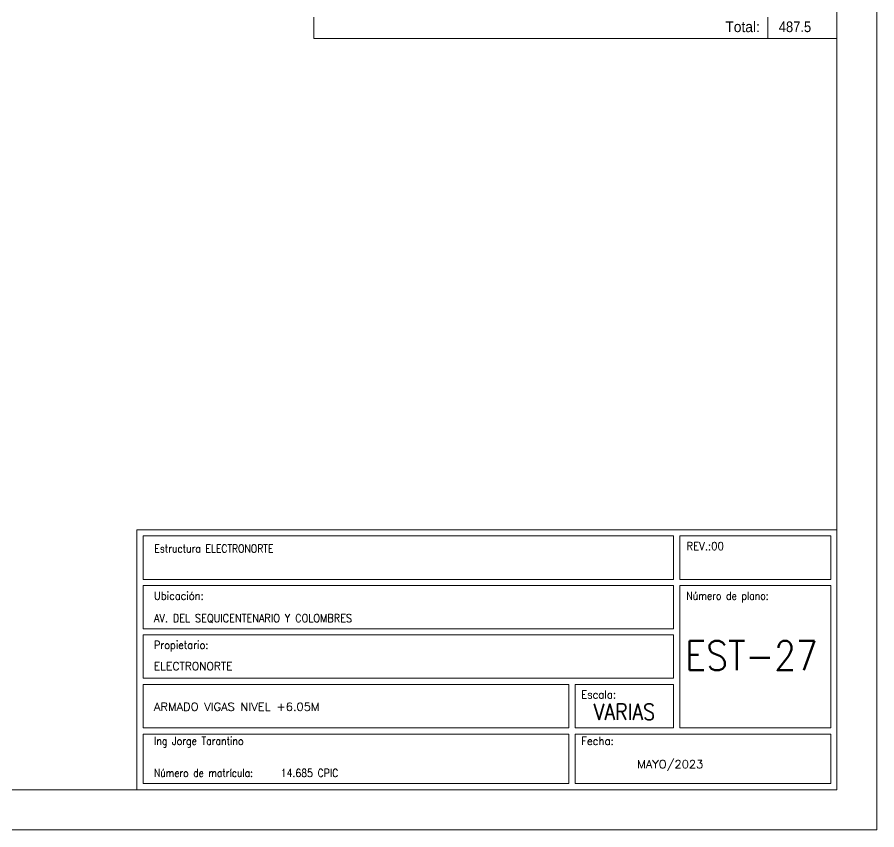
# Model space of a CAD drawing. Header units: millimetres. Extents: x 3 to 479, y -191 to 120.
# Drawn here: x 367.37 to 388.86, y 75.3 to 95.61 of the extents above; entities that cross this region are included whole.
import ezdxf
from ezdxf.enums import TextEntityAlignment as Align

# ---------------------------------------------------------------- set-up
doc = ezdxf.new("R2010")
doc.units = ezdxf.units.MM
for name, color, linetype, lineweight in [('CYPE', 7, 'Continuous', 0), ('RECUAD_LIMITES', 2, 'Continuous', 0), ('RECUAD_MARCO', 1, 'Continuous', 20), ('TABLAS', 1, 'Continuous', 9), ('TEXTO_TABLAS', 1, 'Continuous', 0)]:
    doc.layers.add(name, color=color, linetype=linetype, lineweight=lineweight)
doc.styles.add('CYPETXT', font='romans__.ttf', dxfattribs={"height": 0.2})
doc.styles.add('CYPETXT_romans', font='arial.ttf', dxfattribs={"height": 0.2})

msp = doc.modelspace()

# ---------------------------------------------------------------- linework, layer by layer
at = {"layer": 'CYPE', "color": 1}
for points in [[(370.36093, 76.29684), (387.86093, 76.29684), (387.86093, 82.79684), (370.36093, 82.79684), (370.36093, 76.29684)], [(370.52093, 81.55684), (383.78093, 81.55684), (383.78093, 82.64684), (370.52093, 82.64684), (370.52093, 81.55684)], [(383.94093, 81.55684), (387.71093, 81.55684), (387.71093, 82.64684), (383.94093, 82.64684), (383.94093, 81.55684)], [(370.52093, 80.31684), (383.78093, 80.31684), (383.78093, 81.40684), (370.52093, 81.40684), (370.52093, 80.31684)], [(383.94093, 77.84684), (387.71093, 77.84684), (387.71093, 81.40684), (383.94093, 81.40684), (383.94093, 77.84684)], [(370.52093, 79.08684), (383.78093, 79.08684), (383.78093, 80.16684), (370.52093, 80.16684), (370.52093, 79.08684)], [(370.52093, 77.84684), (381.16093, 77.84684), (381.16093, 78.92684), (370.52093, 78.92684), (370.52093, 77.84684)], [(381.32093, 77.84684), (383.78093, 77.84684), (383.78093, 78.92684), (381.32093, 78.92684), (381.32093, 77.84684)], [(370.52093, 76.45684), (381.16093, 76.45684), (381.16093, 77.68684), (370.52093, 77.68684), (370.52093, 76.45684)], [(381.32093, 76.45684), (387.71093, 76.45684), (387.71093, 77.68684), (381.32093, 77.68684), (381.32093, 76.45684)]]:
    msp.add_lwpolyline(points, close=True, dxfattribs=at)
at = {"layer": 'RECUAD_LIMITES'}
msp.add_lwpolyline([(329.46093, 75.29684), (388.86093, 75.29684), (388.86093, 117.29684), (329.46093, 117.29684), (329.46093, 75.29684)], close=True, dxfattribs=at)
at = {"layer": 'RECUAD_MARCO'}
msp.add_lwpolyline([(331.96093, 76.29684), (387.86093, 76.29684), (387.86093, 116.29684), (331.96093, 116.29684), (331.96093, 76.29684)], close=True, dxfattribs=at)
at = {"layer": 'TABLAS'}
for p, q in [((374.78493, 95.07684), (374.78493, 95.60684)), ((386.13293, 95.07684), (386.13293, 95.60684)), ((387.86093, 95.07684), (387.86093, 95.60684)), ((374.78493, 95.07684), (387.86093, 95.07684))]:
    msp.add_line(p, q, dxfattribs=at)

# ---------------------------------------------------------------- texts
at = {"layer": 'CYPE', "color": 5, "style": 'CYPETXT'}
for s, width, p in [('Estructura ELECTRONORTE', 0.842437, (370.80093, 82.22684)), ('AV. DEL SEQUICENTENARIO Y COLOMBRES', 0.887423, (370.79093, 80.48684)), ('ELECTRONORTE', 0.974409, (370.79093, 79.28684)), ('ARMADO VIGAS NIVEL +6.05M', 1.047361, (370.79093, 78.27247)), ('Ing Jorge Tarantino', 0.851105, (370.79093, 77.41684)), ('MAYO/2023', 1.047361, (382.87093, 76.83684)), ('14.685 CPIC', 0.851936, (373.96093, 76.61684))]:
    msp.add_text(s, height=0.2, dxfattribs=dict(at, width=width)).set_placement(p)
at = {"layer": 'CYPE', "color": 4, "style": 'CYPETXT'}
for s, width, p in [('REV.:00', 0.927655, (384.10093, 82.28684)), ('Ubicación:', 0.90604, (370.79093, 81.04684)), ('Número de plano:', 0.844847, (384.10093, 81.04684)), ('Propietario:', 0.885908, (370.79093, 79.81684)), ('Escala:', 0.925891, (381.47093, 78.57684)), ('Fecha:', 0.933698, (381.47093, 77.41684)), ('Número de matrícula:', 0.83516, (370.79093, 76.61684))]:
    msp.add_text(s, height=0.2, dxfattribs=dict(at, width=width)).set_placement(p)
at = {"layer": 'CYPE', "color": 5, "style": 'CYPETXT'}
for s, height, width, p in [('EST-27', 0.733333, 0.872274, (385.73093, 79.28351)), ('VARIAS', 0.4, 0.869965, (382.55093, 78.04684))]:
    msp.add_text(s, height=height, dxfattribs=dict(at, width=width)).set_placement(p, align=Align.CENTER)
at = {"layer": 'TEXTO_TABLAS', "style": 'CYPETXT_romans', "width": 0.925563}
msp.add_text('Total:', height=0.266667, dxfattribs=at).set_placement((385.07493, 95.36684), align=Align.MIDDLE_LEFT)
at = {"layer": 'TEXTO_TABLAS', "style": 'CYPETXT_romans', "width": 0.869965}
msp.add_text('487.5', height=0.266667, dxfattribs=at).set_placement((387.22093, 95.36684), align=Align.MIDDLE_RIGHT)

doc.saveas('drawing.dxf')
